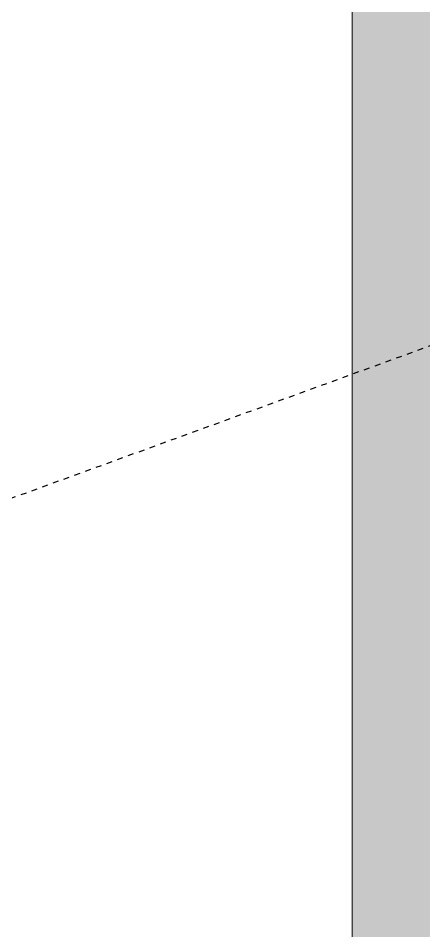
# Model space of a CAD drawing. Header units: millimetres. Extents: x -9869 to 940, y 100 to 694.
# Drawn here: x 476.12 to 483.22, y 184.39 to 200.38 of the extents above; entities that cross this region are included whole.
import ezdxf

# ---------------------------------------------------------------- set-up
doc = ezdxf.new("R2010")
doc.units = ezdxf.units.MM
doc.linetypes.add('DASHDOT2', pattern=[0.5, 0.25, -0.125, 0, -0.125])
doc.linetypes.add('DASHED', pattern=[0.75, 0.5, -0.25])
doc.layers.add('Alvenaria', color=8, linetype='Continuous', lineweight=9)
doc.layers.add('PAREDE', color=7, linetype='Continuous', lineweight=9)
doc.layers.add('BSBAS--LC--', color=1, linetype='DASHDOT2')

msp = doc.modelspace()

# ---------------------------------------------------------------- hatches: boundary and pattern name
at = {"layer": 'Alvenaria'}
h = msp.add_hatch(dxfattribs=at)
h.set_pattern_fill('AR-CONC', color=256, scale=0.00714)
h.set_pattern_definition([(50, (-144.1113, -7117.4084), (1.30071405, -0.11379768), [0.13600817, -1.49608983]), (355, (-144.1113, -7117.4084), (-0.25162169, 1.36405728), [0.10880653, -1.19687603]), (100.451445, (-144.003, -7117.4179), (1.04909236, 1.25025954), [0.11558916, -1.27148176]), (46.1842, (-144.1113, -7117.0457), (1.93537864, -0.30016273), [0.20401225, -2.24413474]), (96.635558, (-143.95, -7117.0707), (1.69495543, 1.7665078), [0.1733838, -1.90722436]), (351.18415, (-144.1113, -7117.0457), (1.6949554, 1.7665078), [0.16320956, -1.7953059]), (21, (-143.93, -7117.1364), (1.08245645, -0.73012609), [0.13600817, -1.49608983]), (326, (-143.93, -7117.1364), (0.44123782, 1.31501666), [0.10880653, -1.19687186]), (71.451445, (-143.8398, -7117.1972), (1.52369427, 0.58489058), [0.11558916, -1.27147957]), (37.5, (-144.11135, -7117.4084), (0.022051195, 0.603683767), [0, -1.18236432, 0, -1.21500628, 0, -1.201405466]), (7.5, (-144.11135, -7117.4084), (0.477061404, 0.71524285), [0, -0.692734925, 0, -1.15516269, 0, -0.45789416]), (327.5, (-144.51574, -7117.4084), (0.968053972, -0.040900576), [0, -0.45336055, 0, -1.41448493, 0, -1.87691269]), (317.5, (-144.6971, -7117.4084), (1.05757366, 0.181533355), [0, -0.58936872, 0, -0.93936307, 0, -1.33288003])])
h.paths.add_polyline_path([(599.053, 200.626), (591.806, 200.626), (591.806, 199.909), (591.806, 199.199), (597.625, 199.199), (597.625, 193.037), (599.053, 193.037)], flags=17)
h.paths.add_polyline_path([(590.593, 199.909), (590.593, 200.626), (590.507, 200.626), (560.393, 200.626), (560.393, 199.909), (560.393, 199.199), (590.593, 199.199)], flags=17)
h.paths.add_polyline_path([(559.179, 200.626), (559.093, 200.626), (528.979, 200.626), (528.979, 199.909), (528.979, 199.199), (558.358, 199.199), (559.179, 199.199), (559.179, 199.909)], flags=17)
h.paths.add_polyline_path([(527.765, 200.626), (527.679, 200.626), (497.565, 200.626), (497.565, 199.909), (497.565, 199.199), (527.765, 199.199), (527.765, 199.909)], flags=17)
h.paths.add_polyline_path([(599.053, 191.081), (597.625, 191.081), (597.625, 172.068), (493.388, 172.068), (493.388, 199.199), (496.351, 199.199), (496.351, 199.909), (496.351, 200.626), (493.388, 200.626), (493.388, 208.621), (492.401, 208.682), (492.401, 208.318), (492.265, 208.318), (491.96, 208.318), (491.96, 175.374), (489.14, 175.374), (489.119, 175.373), (489.119, 175.374), (483.393, 175.374), (483.393, 209.908), (482.679, 209.908), (482.679, 210.622), (481.247, 210.622), (479.823, 210.622), (470.541, 210.622), (470.541, 209.194), (481.965, 209.194), (481.965, 173.946), (491.96, 173.946), (491.96, 170.64), (599.053, 170.64)])

# ---------------------------------------------------------------- linework, layer by layer
at = {"layer": 'BSBAS--LC--', "linetype": 'DASHED', "ltscale": 0.035}
msp.add_line((604.051, 238.575), (459.058, 185.802), dxfattribs=at)
at = {"layer": 'PAREDE'}
msp.add_line((481.965, 173.946), (481.965, 209.194), dxfattribs=at)

doc.saveas('drawing.dxf')
